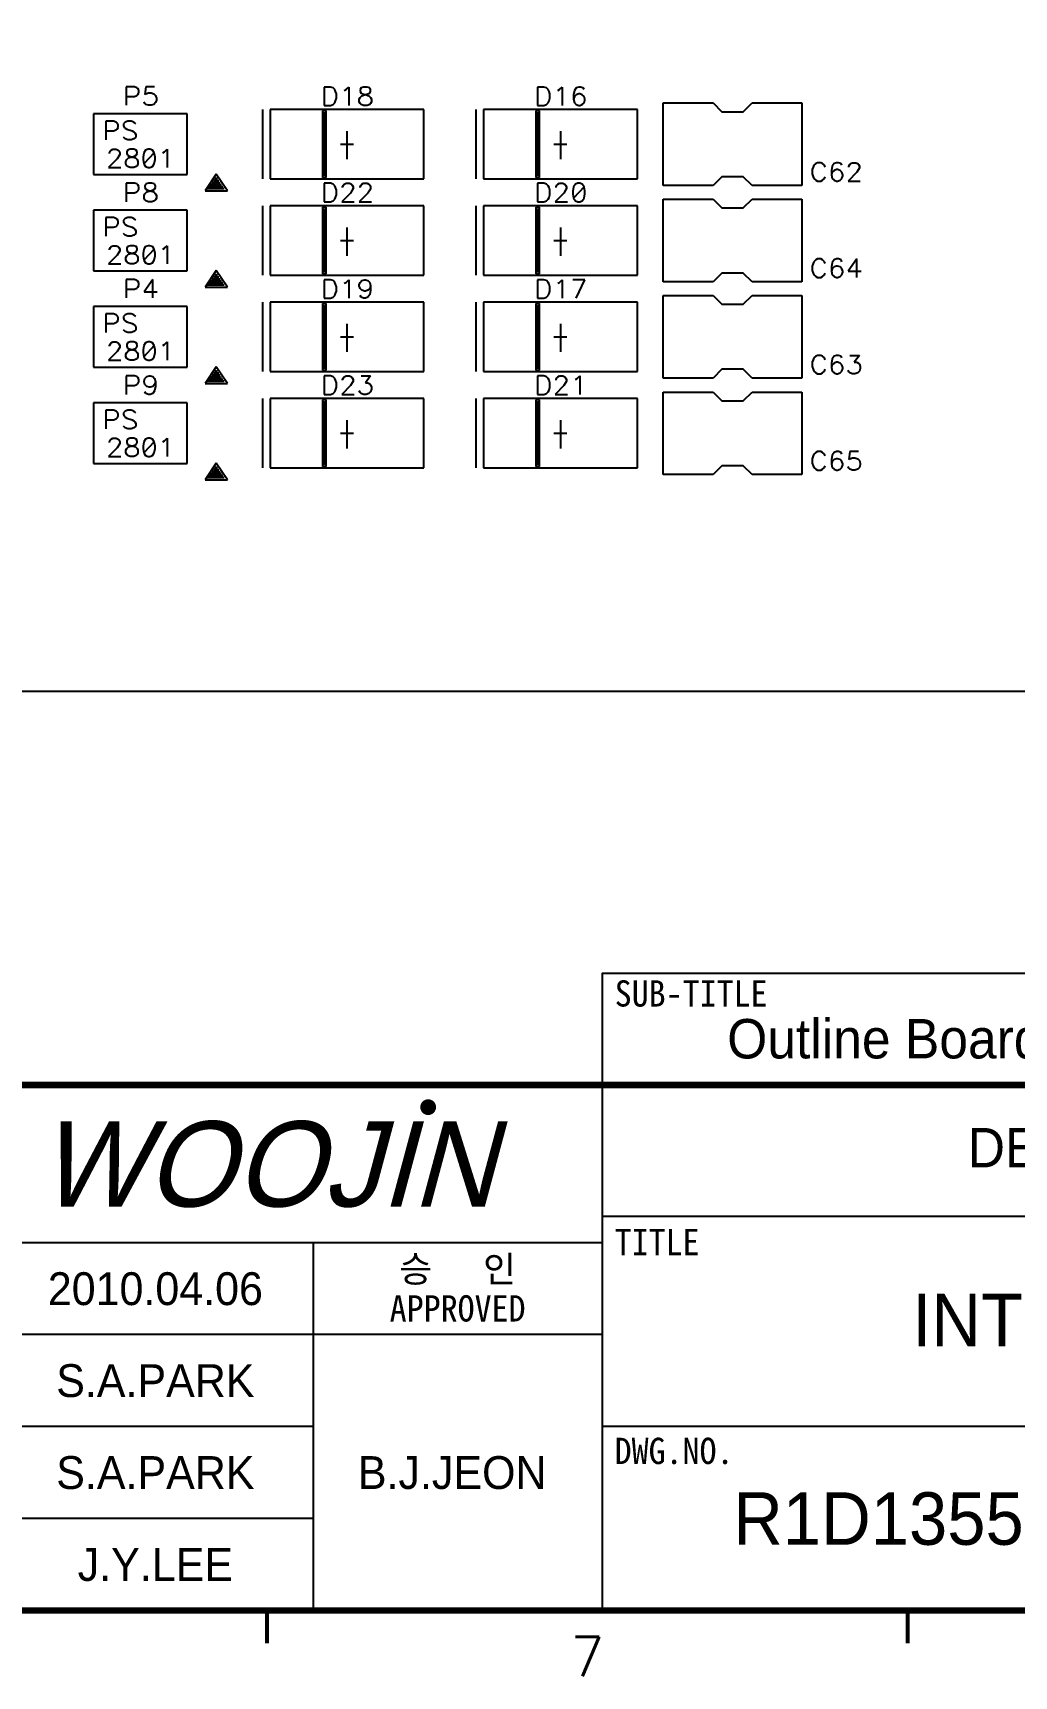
# Model space of a CAD drawing. Extents: x 295 to 953, y 10 to 290.
# Drawn here: x 766.7 to 841.3, y 10 to 135.1 of the extents above; entities that cross this region are included whole.
import ezdxf
from ezdxf.enums import TextEntityAlignment as Align

# ---------------------------------------------------------------- set-up
doc = ezdxf.new("R2010")
doc.units = 0
doc.header["$LTSCALE"] = 5
doc.header["$MEASUREMENT"] = 0
doc.layers.get('0').update_dxf_attribs({"linetype": 'CONTINUOUS', "lineweight": 25})
doc.layers.add('4', color=4, linetype='CONTINUOUS', lineweight=18)
for name, color, linetype in [('DV-INT-A3_TSK', 14, 'CONTINUOUS'), ('SHEET', 3, 'CONTINUOUS'), ('문자', 4, 'CONTINUOUS'), ('테두리', 3, 'CONTINUOUS')]:
    doc.layers.add(name, color=color, linetype=linetype)
doc.styles.add('MARK', font='ARLRDBD.TTF')
doc.styles.get("Standard").update_dxf_attribs({"font": 'simplex.shx'})
doc.styles.add('굴림', font='')
doc.styles.add('굴림체', font='')
doc.styles.get('굴림').set_extended_font_data('Gulim')
doc.styles.get('굴림체').set_extended_font_data('GulimChe')

# ---------------------------------------------------------------- blocks, each defined once
blk = doc.blocks.new('B')
at = {"layer": '문자'}
blk.add_hatch(color=256, dxfattribs=at).paths.add_polyline_path([(13.79, 10), (15.31, 6), (16.84, 10)])
at = {"color": 4, "const_width": 0.6}
blk.add_lwpolyline([(48.46, 10.32, 1), (49.06, 10.32, 1)], format="xyb", close=True, dxfattribs=at)
at = {"layer": '문자'}
for p, q in [((10.73, 2), (7.68, 10)), ((7.68, 10), (10.09, 10)), ((11.94, 5.16), (10.09, 10)), ((10.73, 10), (13.15, 10)), ((13.79, 2), (10.73, 10)), ((14.99, 5.16), (13.15, 10)), ((13.79, 10), (16.84, 10)), ((15.31, 6), (13.79, 10)), ((16.84, 10), (15.31, 6)), ((11.94, 5.16), (10.73, 2)), ((14.99, 5.16), (13.79, 2))]:
    blk.add_line(p, q, dxfattribs=at)
at = {"layer": '문자', "style": 'MARK', "oblique": 15}
blk.add_text('WOOJIN', height=6.5, dxfattribs=at).set_placement((36.4, 6), align=Align.MIDDLE_CENTER)
blk = doc.blocks.new('C')
at = {"layer": 'SHEET'}
for p, q in [((333, 55), (333, 15)), ((405, 45), (333, 45)), ((333, 43), (247, 43)), ((311, 43), (311, 15)), ((333, 36), (247, 36)), ((311, 29), (247, 29)), ((405, 29), (333, 29)), ((311, 22), (227, 22))]:
    blk.add_line(p, q, dxfattribs=at)
blk.add_lwpolyline([(333, 55), (380.19, 55), (380.19, 63.49), (333, 63.49)], close=True, dxfattribs=at)
at = {"layer": '테두리'}
for points, const_width in [([(15, 285), (15, 15), (405, 15), (405, 285), (15, 285)], 0.5), ([(15, 55), (405, 55)], 0.5), ([(307.5, 12.5), (307.5, 15)], 0.3), ([(356.25, 12.5), (356.25, 15)], 0.3)]:
    blk.add_lwpolyline(points, dxfattribs=dict(at, const_width=const_width))
blk.add_blockref('B', (271, 43))
at = {"layer": '문자', "style": '굴림체'}
for s, p in [('SUB-TITLE', (339.77, 61.98)), ('승   인', (322, 41)), ('APPROVED', (322, 38))]:
    blk.add_text(s, height=2, dxfattribs=at).set_placement(p, align=Align.MIDDLE_CENTER)
for s, p in [('TITLE', (333.95, 42.05)), ('DWG.NO.', (333.95, 26.15))]:
    blk.add_text(s, height=2, dxfattribs=at).set_placement(p)
at = {"layer": '문자'}
blk.add_text('7', height=3, dxfattribs=at).set_placement((331.88, 11.5), align=Align.MIDDLE)

msp = doc.modelspace()

# ---------------------------------------------------------------- linework, layer by layer
at = {"layer": 'DV-INT-A3_TSK', "color": 7}
for p, q in [((774.38, 131.01), (773.77, 131.01)), ((773.77, 131.01), (773.77, 129.6)), ((773.77, 130.27), (774.38, 130.27)), ((774.58, 130.94), (774.38, 131.01)), ((774.38, 130.27), (774.58, 130.34)), ((774.64, 130.87), (774.58, 130.94)), ((774.58, 130.34), (774.64, 130.41)), ((774.71, 130.74), (774.64, 130.87)), ((774.64, 130.41), (774.71, 130.54)), ((774.71, 130.54), (774.71, 130.74)), ((775.25, 131.01), (775.19, 130.41)), ((775.19, 130.41), (775.25, 130.47)), ((775.92, 131.01), (775.25, 131.01)), ((775.25, 130.47), (775.45, 130.54)), ((775.45, 130.54), (775.65, 130.54)), ((775.65, 130.54), (775.86, 130.47)), ((775.86, 130.47), (775.99, 130.34)), ((775.99, 130.34), (776.06, 130.13)), ((776.06, 130.13), (776.06, 130)), ((788.83, 130.99), (788.83, 129.59)), ((789.3, 130.99), (788.83, 130.99)), ((789.5, 130.93), (789.3, 130.99)), ((789.63, 130.79), (789.5, 130.93)), ((789.7, 130.66), (789.63, 130.79)), ((789.77, 130.46), (789.7, 130.66)), ((789.7, 129.93), (789.77, 130.13)), ((789.77, 130.13), (789.77, 130.46)), ((790.36, 130.73), (790.5, 130.79)), ((790.5, 130.79), (790.7, 130.99)), ((790.7, 130.99), (790.7, 129.59)), ((791.5, 130.06), (791.56, 130.19)), ((791.63, 130.93), (791.56, 130.79)), ((791.56, 130.79), (791.56, 130.66)), ((791.56, 130.66), (791.63, 130.53)), ((791.56, 130.19), (791.7, 130.33)), ((791.83, 130.99), (791.63, 130.93)), ((791.63, 130.53), (791.76, 130.46)), ((791.7, 130.33), (791.89, 130.39)), ((791.76, 130.46), (792.03, 130.39)), ((792.1, 130.99), (791.83, 130.99)), ((791.89, 130.39), (792.16, 130.46)), ((792.03, 130.39), (792.23, 130.33)), ((792.3, 130.93), (792.1, 130.99)), ((792.16, 130.46), (792.3, 130.53)), ((792.23, 130.33), (792.36, 130.19)), ((792.36, 130.79), (792.3, 130.93)), ((792.3, 130.53), (792.36, 130.66)), ((792.36, 130.66), (792.36, 130.79)), ((792.36, 130.19), (792.43, 130.06)), ((805.07, 130.99), (805.07, 129.59)), ((805.54, 130.99), (805.07, 130.99)), ((805.74, 130.93), (805.54, 130.99)), ((805.87, 130.79), (805.74, 130.93)), ((805.94, 130.66), (805.87, 130.79)), ((806.01, 130.46), (805.94, 130.66)), ((805.94, 129.93), (806.01, 130.13)), ((806.01, 130.13), (806.01, 130.46)), ((806.61, 130.73), (806.74, 130.79)), ((806.74, 130.79), (806.94, 130.99)), ((806.94, 130.99), (806.94, 129.59)), ((807.87, 130.73), (807.8, 130.39)), ((807.8, 130.39), (807.8, 130.06)), ((807.87, 130.26), (807.8, 130.06)), ((808, 130.93), (807.87, 130.73)), ((808, 130.39), (807.87, 130.26)), ((808.2, 130.99), (808, 130.93)), ((808.2, 130.46), (808, 130.39)), ((808.34, 130.99), (808.2, 130.99)), ((808.27, 130.46), (808.2, 130.46)), ((808.47, 130.39), (808.27, 130.46)), ((808.54, 130.93), (808.34, 130.99)), ((808.6, 130.26), (808.47, 130.39)), ((808.6, 130.79), (808.54, 130.93)), ((808.67, 130.06), (808.6, 130.26)), ((771.28, 128.95), (771.28, 124.34)), ((778.41, 128.95), (771.28, 128.95)), ((775.19, 129.73), (775.12, 129.86)), ((775.25, 129.66), (775.19, 129.73)), ((775.45, 129.6), (775.25, 129.66)), ((775.65, 129.6), (775.45, 129.6)), ((775.86, 129.66), (775.65, 129.6)), ((775.99, 129.8), (775.86, 129.66)), ((776.06, 130), (775.99, 129.8)), ((778.41, 124.34), (778.41, 128.95)), ((784.13, 129.28), (784.13, 124)), ((796.42, 129.28), (784.71, 129.28)), ((784.71, 129.28), (784.71, 124)), ((788.69, 129.17), (788.69, 124.11)), ((788.97, 129.17), (788.69, 129.17)), ((788.83, 129.59), (789.3, 129.59)), ((788.87, 124.21), (788.87, 129.07)), ((788.97, 124.11), (788.97, 129.17)), ((789.3, 129.59), (789.5, 129.66)), ((789.5, 129.66), (789.63, 129.79)), ((789.63, 129.79), (789.7, 129.93)), ((791.5, 129.86), (791.5, 130.06)), ((791.56, 129.73), (791.5, 129.86)), ((791.63, 129.66), (791.56, 129.73)), ((791.83, 129.59), (791.63, 129.66)), ((792.1, 129.59), (791.83, 129.59)), ((792.3, 129.66), (792.1, 129.59)), ((792.36, 129.73), (792.3, 129.66)), ((792.43, 129.86), (792.36, 129.73)), ((792.43, 130.06), (792.43, 129.86)), ((796.42, 124), (796.42, 129.28)), ((800.37, 129.28), (800.37, 124)), ((812.66, 129.28), (800.95, 129.28)), ((800.95, 129.28), (800.95, 124)), ((804.93, 129.17), (804.93, 124.11)), ((805.21, 129.17), (804.93, 129.17)), ((805.07, 129.59), (805.54, 129.59)), ((805.11, 124.21), (805.11, 129.07)), ((805.21, 124.11), (805.21, 129.17)), ((805.54, 129.59), (805.74, 129.66)), ((805.74, 129.66), (805.87, 129.79)), ((805.87, 129.79), (805.94, 129.93)), ((807.8, 130.06), (807.87, 129.79)), ((807.87, 129.79), (808, 129.66)), ((808, 129.66), (808.2, 129.59)), ((808.2, 129.59), (808.27, 129.59)), ((808.27, 129.59), (808.47, 129.66)), ((808.47, 129.66), (808.6, 129.79)), ((808.6, 129.79), (808.67, 129.99)), ((808.67, 129.99), (808.67, 130.06)), ((812.66, 124), (812.66, 129.28)), ((814.62, 123.5), (814.62, 129.78)), ((814.62, 129.78), (818.42, 129.78)), ((818.42, 129.78), (819.08, 129.11)), ((819.08, 129.11), (820.72, 129.11)), ((820.72, 129.11), (821.39, 129.78)), ((821.39, 129.78), (825.18, 129.78)), ((825.18, 129.78), (825.18, 123.5)), ((772.8, 128.39), (772.2, 128.39)), ((772.2, 128.39), (772.2, 126.98)), ((772.2, 127.65), (772.8, 127.65)), ((773.01, 128.32), (772.8, 128.39)), ((772.8, 127.65), (773.01, 127.72)), ((773.07, 128.26), (773.01, 128.32)), ((773.01, 127.72), (773.07, 127.79)), ((773.14, 128.12), (773.07, 128.26)), ((773.07, 127.79), (773.14, 127.92)), ((773.14, 127.92), (773.14, 128.12)), ((773.68, 128.32), (773.55, 128.19)), ((773.55, 128.19), (773.55, 128.05)), ((773.55, 128.05), (773.61, 127.92)), ((773.61, 127.92), (773.68, 127.85)), ((773.88, 128.39), (773.68, 128.32)), ((773.68, 127.85), (773.81, 127.79)), ((773.81, 127.79), (774.22, 127.65)), ((774.15, 128.39), (773.88, 128.39)), ((774.35, 128.32), (774.15, 128.39)), ((774.22, 127.65), (774.35, 127.58)), ((774.49, 128.19), (774.35, 128.32)), ((790.56, 127.63), (790.56, 125.49)), ((806.8, 127.63), (806.8, 125.49)), ((773.68, 127.04), (773.55, 127.18)), ((773.88, 126.98), (773.68, 127.04)), ((774.15, 126.98), (773.88, 126.98)), ((774.35, 127.04), (774.15, 126.98)), ((774.35, 127.58), (774.42, 127.51)), ((774.49, 127.18), (774.35, 127.04)), ((774.42, 127.51), (774.49, 127.38)), ((774.49, 127.38), (774.49, 127.18)), ((790.07, 126.64), (791.06, 126.64)), ((806.31, 126.64), (807.3, 126.64)), ((773.08, 125.53), (772.42, 124.87)), ((772.49, 125.98), (772.56, 126.12)), ((772.49, 125.92), (772.49, 125.98)), ((772.56, 126.12), (772.62, 126.18)), ((772.62, 126.18), (772.75, 126.25)), ((772.75, 126.25), (773.01, 126.25)), ((773.01, 126.25), (773.14, 126.18)), ((773.21, 125.72), (773.08, 125.53)), ((773.14, 126.18), (773.21, 126.12)), ((773.21, 126.12), (773.28, 125.98)), ((773.28, 125.85), (773.21, 125.72)), ((773.28, 125.98), (773.28, 125.85)), ((773.74, 125.33), (773.8, 125.46)), ((773.74, 125.13), (773.74, 125.33)), ((773.8, 125), (773.74, 125.13)), ((773.87, 126.18), (773.8, 126.05)), ((773.8, 126.05), (773.8, 125.92)), ((773.8, 125.92), (773.87, 125.79)), ((773.8, 125.46), (773.93, 125.59)), ((774.06, 126.25), (773.87, 126.18)), ((773.87, 125.79), (773.99, 125.72)), ((773.93, 125.59), (774.13, 125.66)), ((773.99, 125.72), (774.26, 125.66)), ((774.33, 126.25), (774.06, 126.25)), ((774.13, 125.66), (774.39, 125.72)), ((774.26, 125.66), (774.46, 125.59)), ((774.52, 126.18), (774.33, 126.25)), ((774.39, 125.72), (774.52, 125.79)), ((774.46, 125.59), (774.59, 125.46)), ((774.59, 126.05), (774.52, 126.18)), ((774.52, 125.79), (774.59, 125.92)), ((774.59, 125.92), (774.59, 126.05)), ((774.59, 125.46), (774.65, 125.33)), ((774.65, 125.13), (774.59, 125)), ((774.65, 125.33), (774.65, 125.13)), ((775.11, 125.98), (775.04, 125.66)), ((775.04, 125.66), (775.04, 125.46)), ((775.04, 125.46), (775.11, 125.13)), ((775.24, 126.18), (775.11, 125.98)), ((775.9, 125.98), (775.11, 125.13)), ((775.11, 125.13), (775.24, 124.94)), ((775.44, 126.25), (775.24, 126.18)), ((775.57, 126.25), (775.44, 126.25)), ((775.76, 126.18), (775.57, 126.25)), ((775.9, 125.98), (775.76, 126.18)), ((775.76, 124.94), (775.9, 125.13)), ((775.96, 125.66), (775.9, 125.98)), ((775.9, 125.13), (775.96, 125.46)), ((775.96, 125.46), (775.96, 125.66)), ((776.55, 125.98), (776.68, 126.05)), ((776.68, 126.05), (776.88, 126.25)), ((776.88, 126.25), (776.88, 124.87)), ((826.23, 125.16), (826.09, 125.03)), ((826.36, 125.23), (826.23, 125.16)), ((826.63, 125.23), (826.36, 125.23)), ((826.76, 125.16), (826.63, 125.23)), ((826.89, 125.03), (826.76, 125.16)), ((827.63, 125.16), (827.49, 124.97)), ((827.82, 125.23), (827.63, 125.16)), ((827.96, 125.23), (827.82, 125.23)), ((828.16, 125.16), (827.96, 125.23)), ((828.23, 125.03), (828.16, 125.16)), ((828.83, 125.1), (828.89, 125.16)), ((828.89, 125.16), (829.02, 125.23)), ((829.02, 125.23), (829.29, 125.23)), ((829.29, 125.23), (829.43, 125.16)), ((829.43, 125.16), (829.49, 125.1)), ((771.28, 124.34), (778.41, 124.34)), ((772.42, 124.87), (773.34, 124.87)), ((773.87, 124.94), (773.8, 125)), ((774.06, 124.87), (773.87, 124.94)), ((774.33, 124.87), (774.06, 124.87)), ((774.52, 124.94), (774.33, 124.87)), ((774.59, 125), (774.52, 124.94)), ((775.24, 124.94), (775.44, 124.87)), ((775.44, 124.87), (775.57, 124.87)), ((775.57, 124.87), (775.76, 124.94)), ((780.61, 124.35), (779.76, 123.08)), ((780.47, 123.18), (780.47, 123.95)), ((780.57, 123.18), (780.57, 124.1)), ((781.46, 123.08), (780.61, 124.35)), ((780.67, 123.18), (780.67, 124.09)), ((780.76, 123.18), (780.76, 123.93)), ((784.71, 124), (796.42, 124)), ((788.69, 124.11), (788.97, 124.11)), ((800.95, 124), (812.66, 124)), ((804.93, 124.11), (805.21, 124.11)), ((819.08, 124.16), (818.42, 123.5)), ((820.72, 124.16), (819.08, 124.16)), ((821.39, 123.5), (820.72, 124.16)), ((826.03, 124.9), (825.96, 124.7)), ((825.96, 124.7), (825.96, 124.37)), ((825.96, 124.37), (826.03, 124.16)), ((826.09, 125.03), (826.03, 124.9)), ((826.03, 124.16), (826.09, 124.03)), ((826.09, 124.03), (826.23, 123.9)), ((826.23, 123.9), (826.36, 123.83)), ((826.63, 123.83), (826.76, 123.9)), ((826.76, 123.9), (826.89, 124.03)), ((826.96, 124.9), (826.89, 125.03)), ((826.89, 124.03), (826.96, 124.16)), ((827.49, 124.97), (827.43, 124.63)), ((827.43, 124.63), (827.43, 124.3)), ((827.49, 124.5), (827.43, 124.3)), ((827.43, 124.3), (827.49, 124.03)), ((827.63, 124.63), (827.49, 124.5)), ((827.49, 124.03), (827.63, 123.9)), ((827.82, 124.7), (827.63, 124.63)), ((827.63, 123.9), (827.82, 123.83)), ((827.89, 124.7), (827.82, 124.7)), ((828.09, 124.63), (827.89, 124.7)), ((827.89, 123.83), (828.09, 123.9)), ((828.23, 124.5), (828.09, 124.63)), ((828.09, 123.9), (828.23, 124.03)), ((828.29, 124.3), (828.23, 124.5)), ((828.23, 124.03), (828.29, 124.23)), ((828.29, 124.23), (828.29, 124.3)), ((829.36, 124.5), (828.69, 123.83)), ((828.76, 124.97), (828.83, 125.1)), ((828.76, 124.9), (828.76, 124.97)), ((829.49, 124.7), (829.36, 124.5)), ((829.49, 125.1), (829.56, 124.97)), ((829.56, 124.83), (829.49, 124.7)), ((829.56, 124.97), (829.56, 124.83)), ((774.38, 123.67), (773.77, 123.67)), ((773.77, 123.67), (773.77, 122.26)), ((773.77, 122.94), (774.38, 122.94)), ((774.58, 123.61), (774.38, 123.67)), ((774.38, 122.94), (774.58, 123)), ((774.64, 123.54), (774.58, 123.61)), ((774.58, 123), (774.64, 123.07)), ((774.71, 123.41), (774.64, 123.54)), ((774.64, 123.07), (774.71, 123.21)), ((774.71, 123.21), (774.71, 123.41)), ((775.12, 122.73), (775.19, 122.87)), ((775.12, 122.53), (775.12, 122.73)), ((775.25, 123.61), (775.19, 123.47)), ((775.19, 123.47), (775.19, 123.34)), ((775.19, 123.34), (775.25, 123.21)), ((775.19, 122.87), (775.32, 123)), ((775.45, 123.67), (775.25, 123.61)), ((775.25, 123.21), (775.39, 123.14)), ((775.32, 123), (775.52, 123.07)), ((775.39, 123.14), (775.65, 123.07)), ((775.72, 123.67), (775.45, 123.67)), ((775.52, 123.07), (775.79, 123.14)), ((775.65, 123.07), (775.86, 123)), ((775.92, 123.61), (775.72, 123.67)), ((775.79, 123.14), (775.92, 123.21)), ((775.86, 123), (775.99, 122.87)), ((775.99, 123.47), (775.92, 123.61)), ((775.92, 123.21), (775.99, 123.34)), ((775.99, 123.34), (775.99, 123.47)), ((775.99, 122.87), (776.06, 122.73)), ((776.06, 122.73), (776.06, 122.53)), ((779.76, 123.08), (781.46, 123.08)), ((779.96, 123.18), (779.96, 123.2)), ((780.06, 123.18), (780.06, 123.35)), ((780.16, 123.18), (780.16, 123.5)), ((780.26, 123.18), (780.26, 123.65)), ((780.37, 123.18), (780.37, 123.8)), ((780.86, 123.18), (780.86, 123.78)), ((780.96, 123.18), (780.96, 123.63)), ((781.07, 123.18), (781.07, 123.48)), ((781.17, 123.18), (781.17, 123.33)), ((788.83, 123.66), (788.83, 122.26)), ((789.3, 123.66), (788.83, 123.66)), ((789.5, 123.59), (789.3, 123.66)), ((789.63, 123.46), (789.5, 123.59)), ((789.7, 123.33), (789.63, 123.46)), ((789.77, 123.13), (789.7, 123.33)), ((789.7, 122.59), (789.77, 122.79)), ((789.77, 122.79), (789.77, 123.13)), ((790.83, 122.92), (790.16, 122.26)), ((790.23, 123.39), (790.3, 123.52)), ((790.23, 123.33), (790.23, 123.39)), ((790.3, 123.52), (790.36, 123.59)), ((790.36, 123.59), (790.5, 123.66)), ((790.5, 123.66), (790.76, 123.66)), ((790.76, 123.66), (790.9, 123.59)), ((790.96, 123.13), (790.83, 122.92)), ((790.9, 123.59), (790.96, 123.52)), ((790.96, 123.52), (791.03, 123.39)), ((791.03, 123.26), (790.96, 123.13)), ((791.03, 123.39), (791.03, 123.26)), ((792.16, 122.92), (791.5, 122.26)), ((791.56, 123.39), (791.63, 123.52)), ((791.56, 123.33), (791.56, 123.39)), ((791.63, 123.52), (791.7, 123.59)), ((791.7, 123.59), (791.83, 123.66)), ((791.83, 123.66), (792.1, 123.66)), ((792.1, 123.66), (792.23, 123.59)), ((792.3, 123.13), (792.16, 122.92)), ((792.23, 123.59), (792.3, 123.52)), ((792.3, 123.52), (792.36, 123.39)), ((792.36, 123.26), (792.3, 123.13)), ((792.36, 123.39), (792.36, 123.26)), ((805.07, 123.66), (805.07, 122.26)), ((805.54, 123.66), (805.07, 123.66)), ((805.74, 123.59), (805.54, 123.66)), ((805.87, 123.46), (805.74, 123.59)), ((805.94, 123.33), (805.87, 123.46)), ((806.01, 123.13), (805.94, 123.33)), ((805.94, 122.59), (806.01, 122.79)), ((806.01, 122.79), (806.01, 123.13)), ((807.07, 122.92), (806.4, 122.26)), ((806.47, 123.39), (806.54, 123.52)), ((806.47, 123.33), (806.47, 123.39)), ((806.54, 123.52), (806.61, 123.59)), ((806.61, 123.59), (806.74, 123.66)), ((806.74, 123.66), (807, 123.66)), ((807, 123.66), (807.14, 123.59)), ((807.2, 123.13), (807.07, 122.92)), ((807.14, 123.59), (807.2, 123.52)), ((807.2, 123.52), (807.27, 123.39)), ((807.27, 123.26), (807.2, 123.13)), ((807.27, 123.39), (807.27, 123.26)), ((807.8, 123.39), (807.74, 123.06)), ((807.74, 123.06), (807.74, 122.86)), ((807.74, 122.86), (807.8, 122.53)), ((807.94, 123.59), (807.8, 123.39)), ((808.6, 123.39), (807.8, 122.53)), ((808.13, 123.66), (807.94, 123.59)), ((808.27, 123.66), (808.13, 123.66)), ((808.47, 123.59), (808.27, 123.66)), ((808.6, 123.39), (808.47, 123.59)), ((808.67, 123.06), (808.6, 123.39)), ((808.6, 122.53), (808.67, 122.86)), ((808.67, 122.86), (808.67, 123.06)), ((818.42, 123.5), (814.62, 123.5)), ((825.18, 123.5), (821.39, 123.5)), ((826.36, 123.83), (826.63, 123.83)), ((827.82, 123.83), (827.89, 123.83)), ((828.69, 123.83), (829.62, 123.83)), ((771.28, 121.61), (771.28, 117)), ((778.41, 121.61), (771.28, 121.61)), ((775.19, 122.4), (775.12, 122.53)), ((775.25, 122.33), (775.19, 122.4)), ((775.45, 122.26), (775.25, 122.33)), ((775.72, 122.26), (775.45, 122.26)), ((775.92, 122.33), (775.72, 122.26)), ((775.99, 122.4), (775.92, 122.33)), ((776.06, 122.53), (775.99, 122.4)), ((778.41, 117), (778.41, 121.61)), ((784.13, 121.94), (784.13, 116.67)), ((796.42, 121.94), (784.71, 121.94)), ((784.71, 121.94), (784.71, 116.67)), ((788.69, 121.84), (788.69, 116.77)), ((788.97, 121.84), (788.69, 121.84)), ((788.83, 122.26), (789.3, 122.26)), ((788.87, 116.88), (788.87, 121.73)), ((788.97, 116.77), (788.97, 121.84)), ((789.3, 122.26), (789.5, 122.33)), ((789.5, 122.33), (789.63, 122.46)), ((789.63, 122.46), (789.7, 122.59)), ((790.16, 122.26), (791.1, 122.26)), ((791.5, 122.26), (792.43, 122.26)), ((796.42, 116.67), (796.42, 121.94)), ((800.37, 121.94), (800.37, 116.67)), ((812.66, 121.94), (800.95, 121.94)), ((800.95, 121.94), (800.95, 116.67)), ((804.93, 121.84), (804.93, 116.77)), ((805.21, 121.84), (804.93, 121.84)), ((805.07, 122.26), (805.54, 122.26)), ((805.11, 116.88), (805.11, 121.73)), ((805.21, 116.77), (805.21, 121.84)), ((805.54, 122.26), (805.74, 122.33)), ((805.74, 122.33), (805.87, 122.46)), ((805.87, 122.46), (805.94, 122.59)), ((806.4, 122.26), (807.34, 122.26)), ((807.8, 122.53), (807.94, 122.33)), ((807.94, 122.33), (808.13, 122.26)), ((808.13, 122.26), (808.27, 122.26)), ((808.27, 122.26), (808.47, 122.33)), ((808.47, 122.33), (808.6, 122.53)), ((812.66, 116.67), (812.66, 121.94)), ((814.62, 116.17), (814.62, 122.44)), ((814.62, 122.44), (818.42, 122.44)), ((818.42, 122.44), (819.08, 121.78)), ((819.08, 121.78), (820.72, 121.78)), ((820.72, 121.78), (821.39, 122.44)), ((821.39, 122.44), (825.18, 122.44)), ((825.18, 122.44), (825.18, 116.17)), ((772.8, 121.06), (772.2, 121.06)), ((772.2, 121.06), (772.2, 119.64)), ((772.2, 120.32), (772.8, 120.32)), ((773.01, 120.99), (772.8, 121.06)), ((772.8, 120.32), (773.01, 120.38)), ((773.07, 120.92), (773.01, 120.99)), ((773.01, 120.38), (773.07, 120.45)), ((773.14, 120.79), (773.07, 120.92)), ((773.07, 120.45), (773.14, 120.59)), ((773.14, 120.59), (773.14, 120.79)), ((773.68, 120.99), (773.55, 120.85)), ((773.55, 120.85), (773.55, 120.72)), ((773.55, 120.72), (773.61, 120.59)), ((773.61, 120.59), (773.68, 120.52)), ((773.88, 121.06), (773.68, 120.99)), ((773.68, 120.52), (773.81, 120.45)), ((773.81, 120.45), (774.22, 120.32)), ((774.15, 121.06), (773.88, 121.06)), ((774.35, 120.99), (774.15, 121.06)), ((774.22, 120.32), (774.35, 120.25)), ((774.49, 120.85), (774.35, 120.99)), ((774.35, 120.25), (774.42, 120.18)), ((774.42, 120.18), (774.49, 120.05)), ((790.56, 120.3), (790.56, 118.15)), ((806.8, 120.3), (806.8, 118.15)), ((772.62, 118.85), (772.75, 118.91)), ((772.75, 118.91), (773.01, 118.91)), ((773.01, 118.91), (773.14, 118.85)), ((773.68, 119.71), (773.55, 119.84)), ((773.88, 119.64), (773.68, 119.71)), ((774.06, 118.91), (773.87, 118.85)), ((774.15, 119.64), (773.88, 119.64)), ((774.33, 118.91), (774.06, 118.91)), ((774.35, 119.71), (774.15, 119.64)), ((774.52, 118.85), (774.33, 118.91)), ((774.49, 119.84), (774.35, 119.71)), ((774.49, 120.05), (774.49, 119.84)), ((775.44, 118.91), (775.24, 118.85)), ((775.57, 118.91), (775.44, 118.91)), ((775.76, 118.85), (775.57, 118.91)), ((776.68, 118.72), (776.88, 118.91)), ((776.88, 118.91), (776.88, 117.54)), ((790.07, 119.31), (791.06, 119.31)), ((806.31, 119.31), (807.3, 119.31)), ((773.08, 118.19), (772.42, 117.54)), ((772.49, 118.65), (772.56, 118.78)), ((772.49, 118.59), (772.49, 118.65)), ((772.56, 118.78), (772.62, 118.85)), ((773.21, 118.39), (773.08, 118.19)), ((773.14, 118.85), (773.21, 118.78)), ((773.21, 118.78), (773.28, 118.65)), ((773.28, 118.52), (773.21, 118.39)), ((773.28, 118.65), (773.28, 118.52)), ((773.74, 118), (773.8, 118.13)), ((773.74, 117.8), (773.74, 118)), ((773.8, 117.67), (773.74, 117.8)), ((773.87, 118.85), (773.8, 118.72)), ((773.8, 118.72), (773.8, 118.59)), ((773.8, 118.59), (773.87, 118.45)), ((773.8, 118.13), (773.93, 118.26)), ((773.87, 117.6), (773.8, 117.67)), ((773.87, 118.45), (773.99, 118.39)), ((773.93, 118.26), (774.13, 118.32)), ((773.99, 118.39), (774.26, 118.32)), ((774.13, 118.32), (774.39, 118.39)), ((774.26, 118.32), (774.46, 118.26)), ((774.39, 118.39), (774.52, 118.45)), ((774.46, 118.26), (774.59, 118.13)), ((774.59, 118.72), (774.52, 118.85)), ((774.52, 118.45), (774.59, 118.59)), ((774.59, 117.67), (774.52, 117.6)), ((774.59, 118.59), (774.59, 118.72)), ((774.59, 118.13), (774.65, 118)), ((774.65, 117.8), (774.59, 117.67)), ((774.65, 118), (774.65, 117.8)), ((775.11, 118.65), (775.04, 118.32)), ((775.04, 118.32), (775.04, 118.13)), ((775.04, 118.13), (775.11, 117.8)), ((775.24, 118.85), (775.11, 118.65)), ((775.9, 118.65), (775.11, 117.8)), ((775.11, 117.8), (775.24, 117.6)), ((775.9, 118.65), (775.76, 118.85)), ((775.76, 117.6), (775.9, 117.8)), ((775.96, 118.32), (775.9, 118.65)), ((775.9, 117.8), (775.96, 118.13)), ((775.96, 118.13), (775.96, 118.32)), ((776.55, 118.65), (776.68, 118.72)), ((826.09, 117.69), (826.03, 117.56)), ((826.23, 117.83), (826.09, 117.69)), ((826.36, 117.9), (826.23, 117.83)), ((826.63, 117.9), (826.36, 117.9)), ((826.76, 117.83), (826.63, 117.9)), ((826.89, 117.69), (826.76, 117.83)), ((826.96, 117.56), (826.89, 117.69)), ((827.49, 117.63), (827.43, 117.3)), ((827.63, 117.83), (827.49, 117.63)), ((827.82, 117.9), (827.63, 117.83)), ((827.96, 117.9), (827.82, 117.9)), ((828.16, 117.83), (827.96, 117.9)), ((828.23, 117.69), (828.16, 117.83)), ((829.36, 117.9), (828.69, 116.96)), ((829.36, 116.5), (829.36, 117.9)), ((771.28, 117), (778.41, 117)), ((772.42, 117.54), (773.34, 117.54)), ((774.06, 117.54), (773.87, 117.6)), ((774.33, 117.54), (774.06, 117.54)), ((774.52, 117.6), (774.33, 117.54)), ((775.24, 117.6), (775.44, 117.54)), ((775.44, 117.54), (775.57, 117.54)), ((775.57, 117.54), (775.76, 117.6)), ((780.61, 117.02), (779.76, 115.75)), ((780.37, 115.85), (780.37, 116.46)), ((780.47, 115.85), (780.47, 116.61)), ((780.57, 115.85), (780.57, 116.76)), ((781.46, 115.75), (780.61, 117.02)), ((780.67, 115.85), (780.67, 116.75)), ((780.76, 115.85), (780.76, 116.6)), ((780.86, 115.85), (780.86, 116.45)), ((784.71, 116.67), (796.42, 116.67)), ((788.69, 116.77), (788.97, 116.77)), ((800.95, 116.67), (812.66, 116.67)), ((804.93, 116.77), (805.21, 116.77)), ((819.08, 116.83), (818.42, 116.17)), ((820.72, 116.83), (819.08, 116.83)), ((821.39, 116.17), (820.72, 116.83)), ((826.03, 117.56), (825.96, 117.36)), ((825.96, 117.36), (825.96, 117.03)), ((825.96, 117.03), (826.03, 116.83)), ((826.03, 116.83), (826.09, 116.7)), ((826.09, 116.7), (826.23, 116.56)), ((826.23, 116.56), (826.36, 116.5)), ((826.36, 116.5), (826.63, 116.5)), ((826.63, 116.5), (826.76, 116.56)), ((826.76, 116.56), (826.89, 116.7)), ((826.89, 116.7), (826.96, 116.83)), ((827.43, 117.3), (827.43, 116.96)), ((827.49, 117.16), (827.43, 116.96)), ((827.43, 116.96), (827.49, 116.7)), ((827.63, 117.3), (827.49, 117.16)), ((827.49, 116.7), (827.63, 116.56)), ((827.82, 117.36), (827.63, 117.3)), ((827.63, 116.56), (827.82, 116.5)), ((827.89, 117.36), (827.82, 117.36)), ((827.82, 116.5), (827.89, 116.5)), ((828.09, 117.3), (827.89, 117.36)), ((827.89, 116.5), (828.09, 116.56)), ((828.23, 117.16), (828.09, 117.3)), ((828.09, 116.56), (828.23, 116.7)), ((828.29, 116.96), (828.23, 117.16)), ((828.23, 116.7), (828.29, 116.9)), ((828.29, 116.9), (828.29, 116.96)), ((828.69, 116.96), (829.69, 116.96)), ((774.38, 116.34), (773.77, 116.34)), ((773.77, 116.34), (773.77, 114.93)), ((773.77, 115.6), (774.38, 115.6)), ((774.58, 116.27), (774.38, 116.34)), ((774.38, 115.6), (774.58, 115.67)), ((774.64, 116.21), (774.58, 116.27)), ((774.58, 115.67), (774.64, 115.74)), ((774.71, 116.07), (774.64, 116.21)), ((774.64, 115.74), (774.71, 115.87)), ((774.71, 115.87), (774.71, 116.07)), ((775.79, 116.34), (775.12, 115.4)), ((775.12, 115.4), (776.12, 115.4)), ((775.79, 114.93), (775.79, 116.34)), ((779.76, 115.75), (781.46, 115.75)), ((779.96, 115.85), (779.96, 115.86)), ((780.06, 115.85), (780.06, 116.01)), ((780.16, 115.85), (780.16, 116.16)), ((780.26, 115.85), (780.26, 116.31)), ((780.96, 115.85), (780.96, 116.3)), ((781.07, 115.85), (781.07, 116.15)), ((781.17, 115.85), (781.17, 116)), ((788.83, 116.32), (788.83, 114.92)), ((789.3, 116.32), (788.83, 116.32)), ((789.5, 116.26), (789.3, 116.32)), ((789.63, 116.12), (789.5, 116.26)), ((789.5, 114.99), (789.63, 115.12)), ((789.7, 115.99), (789.63, 116.12)), ((789.63, 115.12), (789.7, 115.26)), ((789.77, 115.79), (789.7, 115.99)), ((789.7, 115.26), (789.77, 115.46)), ((789.77, 115.46), (789.77, 115.79)), ((790.36, 116.06), (790.5, 116.12)), ((790.5, 116.12), (790.7, 116.32)), ((790.7, 116.32), (790.7, 114.92)), ((791.5, 115.93), (791.56, 116.12)), ((791.5, 115.86), (791.5, 115.93)), ((791.56, 115.66), (791.5, 115.86)), ((791.56, 116.12), (791.7, 116.26)), ((791.7, 115.52), (791.56, 115.66)), ((791.63, 114.99), (791.56, 115.12)), ((791.7, 116.26), (791.89, 116.32)), ((791.89, 115.46), (791.7, 115.52)), ((791.89, 116.32), (791.96, 116.32)), ((791.96, 115.46), (791.89, 115.46)), ((791.96, 116.32), (792.16, 116.26)), ((792.16, 115.52), (791.96, 115.46)), ((792.16, 116.26), (792.3, 116.12)), ((792.3, 115.66), (792.16, 115.52)), ((792.3, 115.19), (792.16, 114.99)), ((792.3, 116.12), (792.36, 115.86)), ((792.36, 115.86), (792.3, 115.66)), ((792.36, 115.52), (792.3, 115.19)), ((792.36, 115.86), (792.36, 115.52)), ((805.07, 116.32), (805.07, 114.92)), ((805.54, 116.32), (805.07, 116.32)), ((805.74, 116.26), (805.54, 116.32)), ((805.87, 116.12), (805.74, 116.26)), ((805.74, 114.99), (805.87, 115.12)), ((805.94, 115.99), (805.87, 116.12)), ((805.87, 115.12), (805.94, 115.26)), ((806.01, 115.79), (805.94, 115.99)), ((805.94, 115.26), (806.01, 115.46)), ((806.01, 115.46), (806.01, 115.79)), ((806.61, 116.06), (806.74, 116.12)), ((806.74, 116.12), (806.94, 116.32)), ((806.94, 116.32), (806.94, 114.92)), ((808.67, 116.32), (807.74, 116.32)), ((808, 114.92), (808.67, 116.32)), ((818.42, 116.17), (814.62, 116.17)), ((814.62, 108.83), (814.62, 115.11)), ((814.62, 115.11), (818.42, 115.11)), ((818.42, 115.11), (819.08, 114.45)), ((820.72, 114.45), (821.39, 115.11)), ((825.18, 116.17), (821.39, 116.17)), ((821.39, 115.11), (825.18, 115.11)), ((825.18, 115.11), (825.18, 108.83)), ((771.28, 114.28), (771.28, 109.67)), ((778.41, 114.28), (771.28, 114.28)), ((778.41, 109.67), (778.41, 114.28)), ((784.13, 114.61), (784.13, 109.33)), ((796.42, 114.61), (784.71, 114.61)), ((784.71, 114.61), (784.71, 109.33)), ((788.69, 114.5), (788.69, 109.44)), ((788.97, 114.5), (788.69, 114.5)), ((788.83, 114.92), (789.3, 114.92)), ((788.87, 109.54), (788.87, 114.4)), ((788.97, 109.44), (788.97, 114.5)), ((789.3, 114.92), (789.5, 114.99)), ((791.83, 114.92), (791.63, 114.99)), ((791.96, 114.92), (791.83, 114.92)), ((792.16, 114.99), (791.96, 114.92)), ((796.42, 109.33), (796.42, 114.61)), ((800.37, 114.61), (800.37, 109.33)), ((812.66, 114.61), (800.95, 114.61)), ((800.95, 114.61), (800.95, 109.33)), ((804.93, 114.5), (804.93, 109.44)), ((805.21, 114.5), (804.93, 114.5)), ((805.07, 114.92), (805.54, 114.92)), ((805.11, 109.54), (805.11, 114.4)), ((805.21, 109.44), (805.21, 114.5)), ((805.54, 114.92), (805.74, 114.99)), ((812.66, 109.33), (812.66, 114.61)), ((819.08, 114.45), (820.72, 114.45)), ((772.8, 113.72), (772.2, 113.72)), ((772.2, 113.72), (772.2, 112.31)), ((772.2, 112.98), (772.8, 112.98)), ((773.01, 113.65), (772.8, 113.72)), ((772.8, 112.98), (773.01, 113.05)), ((773.07, 113.59), (773.01, 113.65)), ((773.01, 113.05), (773.07, 113.12)), ((773.14, 113.45), (773.07, 113.59)), ((773.07, 113.12), (773.14, 113.25)), ((773.14, 113.25), (773.14, 113.45)), ((773.68, 113.65), (773.55, 113.52)), ((773.55, 113.52), (773.55, 113.39)), ((773.55, 113.39), (773.61, 113.25)), ((773.61, 113.25), (773.68, 113.18)), ((773.88, 113.72), (773.68, 113.65)), ((773.68, 113.18), (773.81, 113.12)), ((773.81, 113.12), (774.22, 112.98)), ((774.15, 113.72), (773.88, 113.72)), ((774.35, 113.65), (774.15, 113.72)), ((774.22, 112.98), (774.35, 112.92)), ((774.49, 113.52), (774.35, 113.65)), ((774.35, 112.92), (774.42, 112.85)), ((774.42, 112.85), (774.49, 112.71)), ((774.49, 112.71), (774.49, 112.51)), ((790.56, 112.96), (790.56, 110.82)), ((806.8, 112.96), (806.8, 110.82)), ((772.49, 111.32), (772.56, 111.45)), ((772.56, 111.45), (772.62, 111.51)), ((772.62, 111.51), (772.75, 111.58)), ((772.75, 111.58), (773.01, 111.58)), ((773.01, 111.58), (773.14, 111.51)), ((773.14, 111.51), (773.21, 111.45)), ((773.21, 111.45), (773.28, 111.32)), ((773.68, 112.38), (773.55, 112.51)), ((773.88, 112.31), (773.68, 112.38)), ((773.87, 111.51), (773.8, 111.38)), ((773.8, 111.38), (773.8, 111.25)), ((774.06, 111.58), (773.87, 111.51)), ((774.15, 112.31), (773.88, 112.31)), ((774.33, 111.58), (774.06, 111.58)), ((774.35, 112.38), (774.15, 112.31)), ((774.52, 111.51), (774.33, 111.58)), ((774.49, 112.51), (774.35, 112.38)), ((774.59, 111.38), (774.52, 111.51)), ((774.59, 111.25), (774.59, 111.38)), ((775.24, 111.51), (775.11, 111.32)), ((775.44, 111.58), (775.24, 111.51)), ((775.57, 111.58), (775.44, 111.58)), ((775.76, 111.51), (775.57, 111.58)), ((775.9, 111.32), (775.76, 111.51)), ((776.55, 111.32), (776.68, 111.38)), ((776.68, 111.38), (776.88, 111.58)), ((776.88, 111.58), (776.88, 110.2)), ((790.07, 111.97), (791.06, 111.97)), ((806.31, 111.97), (807.3, 111.97)), ((773.08, 110.86), (772.42, 110.2)), ((772.42, 110.2), (773.34, 110.2)), ((772.49, 111.25), (772.49, 111.32)), ((773.21, 111.06), (773.08, 110.86)), ((773.28, 111.19), (773.21, 111.06)), ((773.28, 111.32), (773.28, 111.19)), ((773.74, 110.66), (773.8, 110.79)), ((773.74, 110.46), (773.74, 110.66)), ((773.8, 110.33), (773.74, 110.46)), ((773.8, 111.25), (773.87, 111.12)), ((773.8, 110.79), (773.93, 110.93)), ((773.87, 110.27), (773.8, 110.33)), ((773.87, 111.12), (773.99, 111.06)), ((774.06, 110.2), (773.87, 110.27)), ((773.93, 110.93), (774.13, 110.99)), ((773.99, 111.06), (774.26, 110.99)), ((774.33, 110.2), (774.06, 110.2)), ((774.13, 110.99), (774.39, 111.06)), ((774.26, 110.99), (774.46, 110.93)), ((774.52, 110.27), (774.33, 110.2)), ((774.39, 111.06), (774.52, 111.12)), ((774.46, 110.93), (774.59, 110.79)), ((774.52, 111.12), (774.59, 111.25)), ((774.59, 110.33), (774.52, 110.27)), ((774.59, 110.79), (774.65, 110.66)), ((774.65, 110.46), (774.59, 110.33)), ((774.65, 110.66), (774.65, 110.46)), ((775.11, 111.32), (775.04, 110.99)), ((775.04, 110.99), (775.04, 110.79)), ((775.04, 110.79), (775.11, 110.46)), ((775.9, 111.32), (775.11, 110.46)), ((775.11, 110.46), (775.24, 110.27)), ((775.24, 110.27), (775.44, 110.2)), ((775.44, 110.2), (775.57, 110.2)), ((775.57, 110.2), (775.76, 110.27)), ((775.76, 110.27), (775.9, 110.46)), ((775.96, 110.99), (775.9, 111.32)), ((775.9, 110.46), (775.96, 110.79)), ((775.96, 110.79), (775.96, 110.99)), ((826.03, 110.23), (825.96, 110.03)), ((826.09, 110.36), (826.03, 110.23)), ((826.23, 110.49), (826.09, 110.36)), ((826.36, 110.56), (826.23, 110.49)), ((826.63, 110.56), (826.36, 110.56)), ((826.76, 110.49), (826.63, 110.56)), ((826.89, 110.36), (826.76, 110.49)), ((826.96, 110.23), (826.89, 110.36)), ((827.49, 110.3), (827.43, 109.96)), ((827.63, 110.49), (827.49, 110.3)), ((827.82, 110.56), (827.63, 110.49)), ((827.96, 110.56), (827.82, 110.56)), ((828.16, 110.49), (827.96, 110.56)), ((828.23, 110.36), (828.16, 110.49)), ((828.83, 110.56), (829.56, 110.56)), ((829.56, 110.56), (829.16, 110.03)), ((771.28, 109.67), (778.41, 109.67)), ((774.38, 109.01), (773.77, 109.01)), ((773.77, 109.01), (773.77, 107.59)), ((774.58, 108.94), (774.38, 109.01)), ((774.64, 108.87), (774.58, 108.94)), ((774.71, 108.74), (774.64, 108.87)), ((775.19, 108.8), (775.32, 108.94)), ((775.32, 108.94), (775.52, 109.01)), ((775.52, 109.01), (775.59, 109.01)), ((775.59, 109.01), (775.79, 108.94)), ((775.79, 108.94), (775.92, 108.8)), ((780.61, 109.69), (779.76, 108.41)), ((780.26, 108.52), (780.26, 108.98)), ((780.37, 108.52), (780.37, 109.13)), ((780.47, 108.52), (780.47, 109.28)), ((780.57, 108.52), (780.57, 109.43)), ((781.46, 108.41), (780.61, 109.69)), ((780.67, 108.52), (780.67, 109.42)), ((780.76, 108.52), (780.76, 109.27)), ((780.86, 108.52), (780.86, 109.12)), ((780.96, 108.52), (780.96, 108.96)), ((784.71, 109.33), (796.42, 109.33)), ((788.69, 109.44), (788.97, 109.44)), ((788.83, 108.99), (788.83, 107.59)), ((789.3, 108.99), (788.83, 108.99)), ((789.5, 108.92), (789.3, 108.99)), ((789.63, 108.79), (789.5, 108.92)), ((790.23, 108.73), (790.3, 108.86)), ((790.3, 108.86), (790.36, 108.92)), ((790.36, 108.92), (790.5, 108.99)), ((790.5, 108.99), (790.76, 108.99)), ((790.76, 108.99), (790.9, 108.92)), ((790.9, 108.92), (790.96, 108.86)), ((790.96, 108.86), (791.03, 108.73)), ((791.63, 108.99), (792.36, 108.99)), ((792.36, 108.99), (791.96, 108.46)), ((800.95, 109.33), (812.66, 109.33)), ((804.93, 109.44), (805.21, 109.44)), ((805.07, 108.99), (805.07, 107.59)), ((805.54, 108.99), (805.07, 108.99)), ((805.74, 108.92), (805.54, 108.99)), ((805.87, 108.79), (805.74, 108.92)), ((806.47, 108.73), (806.54, 108.86)), ((806.54, 108.86), (806.61, 108.92)), ((806.61, 108.92), (806.74, 108.99)), ((806.74, 108.99), (807, 108.99)), ((807, 108.99), (807.14, 108.92)), ((807.14, 108.92), (807.2, 108.86)), ((807.2, 108.86), (807.27, 108.73)), ((808.07, 108.79), (808.27, 108.99)), ((808.27, 108.99), (808.27, 107.59)), ((819.08, 109.5), (818.42, 108.83)), ((820.72, 109.5), (819.08, 109.5)), ((821.39, 108.83), (820.72, 109.5)), ((825.96, 110.03), (825.96, 109.7)), ((825.96, 109.7), (826.03, 109.5)), ((826.03, 109.5), (826.09, 109.36)), ((826.09, 109.36), (826.23, 109.23)), ((826.23, 109.23), (826.36, 109.16)), ((826.36, 109.16), (826.63, 109.16)), ((826.63, 109.16), (826.76, 109.23)), ((826.76, 109.23), (826.89, 109.36)), ((826.89, 109.36), (826.96, 109.5)), ((827.43, 109.96), (827.43, 109.63)), ((827.49, 109.83), (827.43, 109.63)), ((827.43, 109.63), (827.49, 109.36)), ((827.63, 109.96), (827.49, 109.83)), ((827.49, 109.36), (827.63, 109.23)), ((827.82, 110.03), (827.63, 109.96)), ((827.63, 109.23), (827.82, 109.16)), ((827.89, 110.03), (827.82, 110.03)), ((827.82, 109.16), (827.89, 109.16)), ((828.09, 109.96), (827.89, 110.03)), ((827.89, 109.16), (828.09, 109.23)), ((828.23, 109.83), (828.09, 109.96)), ((828.09, 109.23), (828.23, 109.36)), ((828.29, 109.63), (828.23, 109.83)), ((828.23, 109.36), (828.29, 109.56)), ((828.29, 109.56), (828.29, 109.63)), ((828.76, 109.3), (828.69, 109.43)), ((828.83, 109.23), (828.76, 109.3)), ((829.02, 109.16), (828.83, 109.23)), ((829.22, 109.16), (829.02, 109.16)), ((829.16, 110.03), (829.36, 110.03)), ((829.43, 109.23), (829.22, 109.16)), ((829.36, 110.03), (829.49, 109.96)), ((829.56, 109.36), (829.43, 109.23)), ((829.49, 109.96), (829.56, 109.89)), ((829.56, 109.89), (829.62, 109.7)), ((829.62, 109.56), (829.56, 109.36)), ((829.62, 109.7), (829.62, 109.56)), ((773.77, 108.27), (774.38, 108.27)), ((774.38, 108.27), (774.58, 108.34)), ((774.58, 108.34), (774.64, 108.4)), ((774.64, 108.4), (774.71, 108.54)), ((774.71, 108.54), (774.71, 108.74)), ((775.12, 108.6), (775.19, 108.8)), ((775.12, 108.54), (775.12, 108.6)), ((775.19, 108.34), (775.12, 108.54)), ((775.32, 108.2), (775.19, 108.34)), ((775.25, 107.66), (775.19, 107.79)), ((775.45, 107.59), (775.25, 107.66)), ((775.52, 108.13), (775.32, 108.2)), ((775.59, 108.13), (775.52, 108.13)), ((775.79, 108.2), (775.59, 108.13)), ((775.79, 107.66), (775.59, 107.59)), ((775.92, 108.34), (775.79, 108.2)), ((775.92, 107.86), (775.79, 107.66)), ((775.92, 108.8), (775.99, 108.54)), ((775.99, 108.54), (775.92, 108.34)), ((775.99, 108.2), (775.92, 107.86)), ((775.99, 108.54), (775.99, 108.2)), ((779.76, 108.41), (781.46, 108.41)), ((779.96, 108.52), (779.96, 108.53)), ((780.06, 108.52), (780.06, 108.68)), ((780.16, 108.52), (780.16, 108.83)), ((781.07, 108.52), (781.07, 108.81)), ((781.17, 108.52), (781.17, 108.66)), ((789.3, 107.59), (789.5, 107.66)), ((789.5, 107.66), (789.63, 107.79)), ((789.7, 108.66), (789.63, 108.79)), ((789.63, 107.79), (789.7, 107.92)), ((789.77, 108.46), (789.7, 108.66)), ((789.7, 107.92), (789.77, 108.13)), ((789.77, 108.13), (789.77, 108.46)), ((790.83, 108.26), (790.16, 107.59)), ((790.23, 108.66), (790.23, 108.73)), ((790.96, 108.46), (790.83, 108.26)), ((791.03, 108.59), (790.96, 108.46)), ((791.03, 108.73), (791.03, 108.59)), ((791.56, 107.72), (791.5, 107.86)), ((791.63, 107.66), (791.56, 107.72)), ((791.83, 107.59), (791.63, 107.66)), ((791.96, 108.46), (792.16, 108.46)), ((792.23, 107.66), (792.03, 107.59)), ((792.16, 108.46), (792.3, 108.39)), ((792.36, 107.79), (792.23, 107.66)), ((792.3, 108.39), (792.36, 108.32)), ((792.36, 108.32), (792.43, 108.13)), ((792.43, 107.99), (792.36, 107.79)), ((792.43, 108.13), (792.43, 107.99)), ((805.54, 107.59), (805.74, 107.66)), ((805.74, 107.66), (805.87, 107.79)), ((805.94, 108.66), (805.87, 108.79)), ((805.87, 107.79), (805.94, 107.92)), ((806.01, 108.46), (805.94, 108.66)), ((805.94, 107.92), (806.01, 108.13)), ((806.01, 108.13), (806.01, 108.46)), ((807.07, 108.26), (806.4, 107.59)), ((806.47, 108.66), (806.47, 108.73)), ((807.2, 108.46), (807.07, 108.26)), ((807.27, 108.59), (807.2, 108.46)), ((807.27, 108.73), (807.27, 108.59)), ((807.94, 108.73), (808.07, 108.79)), ((818.42, 108.83), (814.62, 108.83)), ((814.62, 101.5), (814.62, 107.77)), ((814.62, 107.77), (818.42, 107.77)), ((818.42, 107.77), (819.08, 107.11)), ((820.72, 107.11), (821.39, 107.77)), ((825.18, 108.83), (821.39, 108.83)), ((821.39, 107.77), (825.18, 107.77)), ((825.18, 107.77), (825.18, 101.5)), ((771.28, 106.94), (771.28, 102.33)), ((778.41, 106.94), (771.28, 106.94)), ((772.8, 106.39), (772.2, 106.39)), ((772.2, 106.39), (772.2, 104.97)), ((773.01, 106.32), (772.8, 106.39)), ((773.88, 106.39), (773.68, 106.32)), ((774.15, 106.39), (773.88, 106.39)), ((774.35, 106.32), (774.15, 106.39)), ((775.59, 107.59), (775.45, 107.59)), ((778.41, 102.33), (778.41, 106.94)), ((784.13, 107.28), (784.13, 102)), ((796.42, 107.28), (784.71, 107.28)), ((784.71, 107.28), (784.71, 102)), ((788.69, 107.17), (788.69, 102.1)), ((788.97, 107.17), (788.69, 107.17)), ((788.83, 107.59), (789.3, 107.59)), ((788.87, 102.21), (788.87, 107.07)), ((788.97, 102.1), (788.97, 107.17)), ((790.16, 107.59), (791.1, 107.59)), ((792.03, 107.59), (791.83, 107.59)), ((796.42, 102), (796.42, 107.28)), ((800.37, 107.28), (800.37, 102)), ((812.66, 107.28), (800.95, 107.28)), ((800.95, 107.28), (800.95, 102)), ((804.93, 107.17), (804.93, 102.1)), ((805.21, 107.17), (804.93, 107.17)), ((805.07, 107.59), (805.54, 107.59)), ((805.11, 102.21), (805.11, 107.07)), ((805.21, 102.1), (805.21, 107.17)), ((806.4, 107.59), (807.34, 107.59)), ((812.66, 102), (812.66, 107.28)), ((819.08, 107.11), (820.72, 107.11)), ((772.2, 105.65), (772.8, 105.65)), ((772.8, 105.65), (773.01, 105.72)), ((773.07, 106.25), (773.01, 106.32)), ((773.01, 105.72), (773.07, 105.78)), ((773.14, 106.12), (773.07, 106.25)), ((773.07, 105.78), (773.14, 105.92)), ((773.14, 105.92), (773.14, 106.12)), ((773.68, 106.32), (773.55, 106.19)), ((773.55, 106.19), (773.55, 106.05)), ((773.55, 106.05), (773.61, 105.92)), ((773.68, 105.04), (773.55, 105.18)), ((773.61, 105.92), (773.68, 105.85)), ((773.68, 105.85), (773.81, 105.78)), ((773.81, 105.78), (774.22, 105.65)), ((774.22, 105.65), (774.35, 105.58)), ((774.49, 106.19), (774.35, 106.32)), ((774.35, 105.58), (774.42, 105.51)), ((774.49, 105.18), (774.35, 105.04)), ((774.42, 105.51), (774.49, 105.38)), ((774.49, 105.38), (774.49, 105.18)), ((790.56, 105.63), (790.56, 103.48)), ((806.8, 105.63), (806.8, 103.48)), ((772.49, 103.98), (772.56, 104.12)), ((772.49, 103.92), (772.49, 103.98)), ((772.56, 104.12), (772.62, 104.18)), ((772.62, 104.18), (772.75, 104.25)), ((772.75, 104.25), (773.01, 104.25)), ((773.01, 104.25), (773.14, 104.18)), ((773.14, 104.18), (773.21, 104.12)), ((773.21, 104.12), (773.28, 103.98)), ((773.28, 103.85), (773.21, 103.72)), ((773.28, 103.98), (773.28, 103.85)), ((773.88, 104.97), (773.68, 105.04)), ((773.87, 104.18), (773.8, 104.05)), ((773.8, 104.05), (773.8, 103.92)), ((773.8, 103.92), (773.87, 103.78)), ((774.06, 104.25), (773.87, 104.18)), ((774.15, 104.97), (773.88, 104.97)), ((774.33, 104.25), (774.06, 104.25)), ((774.35, 105.04), (774.15, 104.97)), ((774.52, 104.18), (774.33, 104.25)), ((774.59, 104.05), (774.52, 104.18)), ((774.52, 103.78), (774.59, 103.92)), ((774.59, 103.92), (774.59, 104.05)), ((775.11, 103.98), (775.04, 103.65)), ((775.24, 104.18), (775.11, 103.98)), ((775.9, 103.98), (775.11, 103.13)), ((775.44, 104.25), (775.24, 104.18)), ((775.57, 104.25), (775.44, 104.25)), ((775.76, 104.18), (775.57, 104.25)), ((775.9, 103.98), (775.76, 104.18)), ((775.96, 103.65), (775.9, 103.98)), ((776.55, 103.98), (776.68, 104.05)), ((776.68, 104.05), (776.88, 104.25)), ((776.88, 104.25), (776.88, 102.87)), ((790.07, 104.64), (791.06, 104.64)), ((806.31, 104.64), (807.3, 104.64)), ((773.08, 103.52), (772.42, 102.87)), ((772.42, 102.87), (773.34, 102.87)), ((773.21, 103.72), (773.08, 103.52)), ((773.74, 103.33), (773.8, 103.46)), ((773.74, 103.13), (773.74, 103.33)), ((773.8, 103), (773.74, 103.13)), ((773.8, 103.46), (773.93, 103.59)), ((773.87, 102.93), (773.8, 103)), ((773.87, 103.78), (773.99, 103.72)), ((774.06, 102.87), (773.87, 102.93)), ((773.93, 103.59), (774.13, 103.65)), ((773.99, 103.72), (774.26, 103.65)), ((774.33, 102.87), (774.06, 102.87)), ((774.13, 103.65), (774.39, 103.72)), ((774.26, 103.65), (774.46, 103.59)), ((774.52, 102.93), (774.33, 102.87)), ((774.39, 103.72), (774.52, 103.78)), ((774.46, 103.59), (774.59, 103.46)), ((774.59, 103), (774.52, 102.93)), ((774.59, 103.46), (774.65, 103.33)), ((774.65, 103.13), (774.59, 103)), ((774.65, 103.33), (774.65, 103.13)), ((775.04, 103.65), (775.04, 103.46)), ((775.04, 103.46), (775.11, 103.13)), ((775.11, 103.13), (775.24, 102.93)), ((775.24, 102.93), (775.44, 102.87)), ((775.44, 102.87), (775.57, 102.87)), ((775.57, 102.87), (775.76, 102.93)), ((775.76, 102.93), (775.9, 103.13)), ((775.9, 103.13), (775.96, 103.46)), ((775.96, 103.46), (775.96, 103.65)), ((826.03, 102.9), (825.96, 102.69)), ((825.96, 102.69), (825.96, 102.36)), ((826.09, 103.03), (826.03, 102.9)), ((826.23, 103.16), (826.09, 103.03)), ((826.36, 103.23), (826.23, 103.16)), ((826.63, 103.23), (826.36, 103.23)), ((826.76, 103.16), (826.63, 103.23)), ((826.89, 103.03), (826.76, 103.16)), ((826.96, 102.9), (826.89, 103.03)), ((827.49, 102.96), (827.43, 102.63)), ((827.43, 102.63), (827.43, 102.3)), ((827.63, 103.16), (827.49, 102.96)), ((827.63, 102.63), (827.49, 102.49)), ((827.82, 103.23), (827.63, 103.16)), ((827.82, 102.69), (827.63, 102.63)), ((827.96, 103.23), (827.82, 103.23)), ((827.89, 102.69), (827.82, 102.69)), ((828.09, 102.63), (827.89, 102.69)), ((828.16, 103.16), (827.96, 103.23)), ((828.23, 102.49), (828.09, 102.63)), ((828.23, 103.03), (828.16, 103.16)), ((828.83, 103.23), (828.76, 102.63)), ((828.76, 102.63), (828.83, 102.69)), ((829.49, 103.23), (828.83, 103.23)), ((828.83, 102.69), (829.02, 102.76)), ((829.02, 102.76), (829.22, 102.76)), ((829.22, 102.76), (829.43, 102.69)), ((829.43, 102.69), (829.56, 102.56)), ((771.28, 102.33), (778.41, 102.33)), ((780.61, 102.35), (779.76, 101.08)), ((780.06, 101.18), (780.06, 101.34)), ((780.16, 101.18), (780.16, 101.5)), ((780.26, 101.18), (780.26, 101.64)), ((780.37, 101.18), (780.37, 101.79)), ((780.47, 101.18), (780.47, 101.94)), ((780.57, 101.18), (780.57, 102.1)), ((781.46, 101.08), (780.61, 102.35)), ((780.67, 101.18), (780.67, 102.08)), ((780.76, 101.18), (780.76, 101.93)), ((780.86, 101.18), (780.86, 101.78)), ((780.96, 101.18), (780.96, 101.63)), ((781.07, 101.18), (781.07, 101.48)), ((784.71, 102), (796.42, 102)), ((788.69, 102.1), (788.97, 102.1)), ((800.95, 102), (812.66, 102)), ((804.93, 102.1), (805.21, 102.1)), ((818.42, 101.5), (814.62, 101.5)), ((819.08, 102.16), (818.42, 101.5)), ((820.72, 102.16), (819.08, 102.16)), ((821.39, 101.5), (820.72, 102.16)), ((825.18, 101.5), (821.39, 101.5)), ((825.96, 102.36), (826.03, 102.16)), ((826.03, 102.16), (826.09, 102.03)), ((826.09, 102.03), (826.23, 101.89)), ((826.23, 101.89), (826.36, 101.83)), ((826.36, 101.83), (826.63, 101.83)), ((826.63, 101.83), (826.76, 101.89)), ((826.76, 101.89), (826.89, 102.03)), ((826.89, 102.03), (826.96, 102.16)), ((827.49, 102.49), (827.43, 102.3)), ((827.43, 102.3), (827.49, 102.03)), ((827.49, 102.03), (827.63, 101.89)), ((827.63, 101.89), (827.82, 101.83)), ((827.82, 101.83), (827.89, 101.83)), ((827.89, 101.83), (828.09, 101.89)), ((828.09, 101.89), (828.23, 102.03)), ((828.29, 102.3), (828.23, 102.49)), ((828.23, 102.03), (828.29, 102.23)), ((828.29, 102.23), (828.29, 102.3)), ((828.76, 101.96), (828.69, 102.1)), ((828.83, 101.89), (828.76, 101.96)), ((829.02, 101.83), (828.83, 101.89)), ((829.22, 101.83), (829.02, 101.83)), ((829.43, 101.89), (829.22, 101.83)), ((829.56, 102.03), (829.43, 101.89)), ((829.56, 102.56), (829.62, 102.36)), ((829.62, 102.23), (829.56, 102.03)), ((829.62, 102.36), (829.62, 102.23)), ((779.76, 101.08), (781.46, 101.08)), ((779.96, 101.18), (779.96, 101.19)), ((781.17, 101.18), (781.17, 101.33)), ((510.41, 85), (863.51, 85))]:
    msp.add_line(p, q, dxfattribs=at)

# ---------------------------------------------------------------- block references
msp.add_blockref('C', (476.98, 0))

# ---------------------------------------------------------------- texts
at = {"color": 4, "style": '굴림'}
for s, p in [('2010.04.06', (775.98, 39.5)), ('S.A.PARK', (775.98, 32.5)), ('S.A.PARK', (775.98, 25.5)), ('B.J.JEON', (798.57, 25.5)), ('J.Y.LEE', (775.98, 18.5))]:
    msp.add_text(s, height=2.5, dxfattribs=at).set_placement(p, align=Align.MIDDLE_CENTER)
at = {"layer": '4', "style": '굴림'}
for s, p in [('Outline Board 1', (833.13, 58.53)), ('DENVER', (845.98, 50.24))]:
    msp.add_text(s, height=3, dxfattribs=at).set_placement(p, align=Align.MIDDLE_CENTER)
at = {"layer": '문자', "style": '굴림'}
for s, p in [('INT Board', (845.5, 37.11)), ('R1D1355-21945-8', (841.48, 22))]:
    msp.add_text(s, height=4, dxfattribs=at).set_placement(p, align=Align.MIDDLE_CENTER)

doc.saveas('drawing.dxf')
